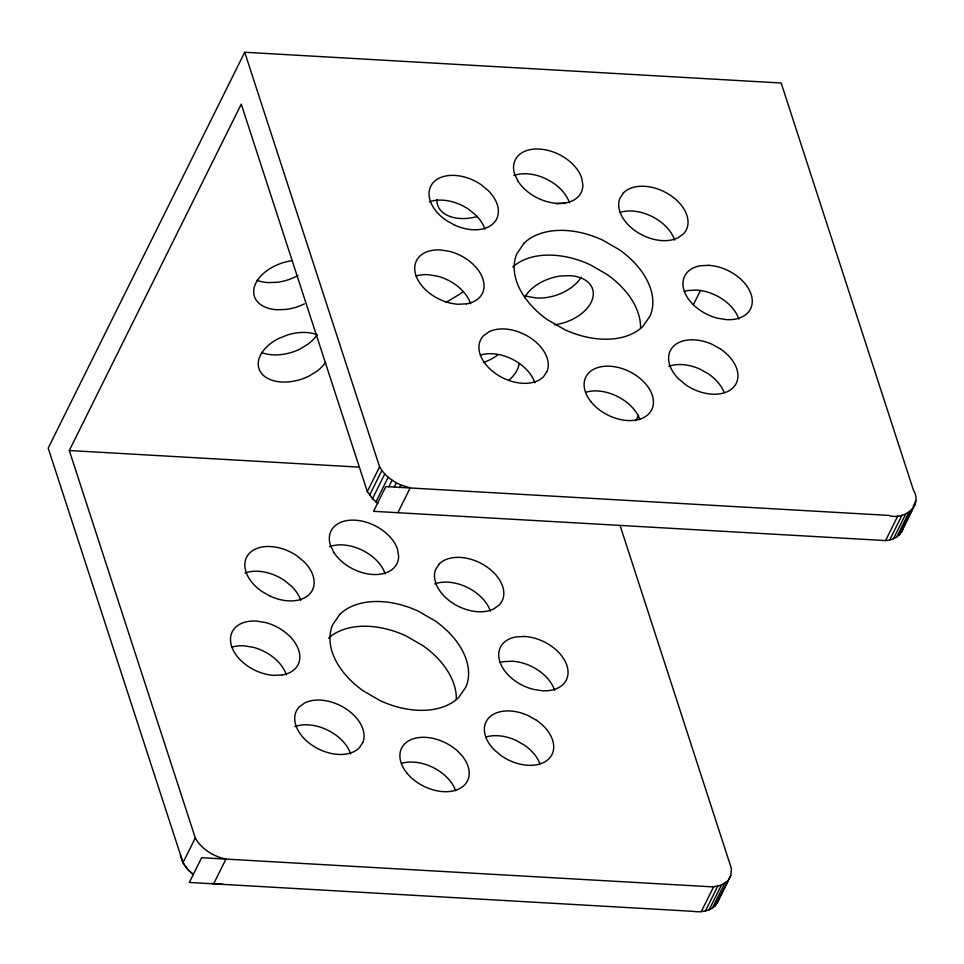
<?xml version="1.0" encoding="UTF-8"?>
<svg xmlns="http://www.w3.org/2000/svg" width="964" height="964" viewBox="0 0 964 964"><rect width="100%" height="100%" fill="white"/><g stroke="black" fill="none" stroke-linecap="round" stroke-linejoin="round"><path stroke-width="1.45" d="M903.292 526.947C902.184 535.406 893.399 540.129 885.555 540.587L373.55 511.318L385.841 486.579L888.748 515.415C903.774 520.476 923.126 506.052 913.45 490.194L781.153 83L244.711 52.249L48.2 448.115L183.015 862.696L188.185 869.865L193.559 874.649M727.35 881.12L721.421 885.048L713.565 886.916L201.609 857.707L189.318 882.446L692.236 911.281C700.093 912.474 709.082 911.643 715.071 905.859L730.796 875.481L731.435 868.672L620.117 525.585M715.071 905.859L718.517 900.231M211.598 883.301A32.511 21.461 26.4 0 0 213.695 883.747L225.974 859.008A32.511 21.461 26.4 0 1 195.294 837.945L69.3 450.513L241.253 104.136L367.308 491.556L372.49 498.701L377.852 503.461M192.86 874.191A32.511 21.461 26.4 0 1 183.015 862.696L195.294 837.945M367.308 491.556L379.587 466.805L244.711 52.249M369.598 495.195L381.877 470.456L379.587 466.805M372.49 498.701L384.769 473.951L381.877 470.456M375.912 501.979L388.191 477.228L384.769 473.951M388.841 486.724L392.071 480.205L388.191 477.228M394.384 486.724L396.325 482.807L392.071 480.205M399.542 487.591L400.831 484.988L410.218 487.832L397.939 512.583M635.854 420.629L638.529 415.231M693.393 304.72L700.081 291.236M701.286 911.655L713.565 886.916M885.555 540.587L897.846 515.848M705.407 911.004L717.698 886.265M889.712 539.936L901.991 515.198M709.143 909.799L721.421 885.048M893.459 538.743L905.738 514.005M712.384 908.064L724.663 883.325M896.713 537.02L908.992 512.282M913.209 506.305L915.8 501.099M899.412 534.815L911.691 510.064M717.132 903.232L730.796 875.481M901.473 532.164L915.137 504.413M445.922 302.455L459.683 294.213A73.553 46.393 -18 0 0 463.202 291.514M222.853 884.362L213.695 883.747M69.3 450.513L359.307 467.142M396.325 482.807L400.831 484.988M183.015 862.696L180.497 855.297M231.89 647.157A36.777 24.281 26.4 0 1 244.049 645.82L253.026 647.242A36.777 24.281 26.4 0 1 286.392 674.896M512.776 267.028A73.553 48.574 26.4 0 1 590.414 264.871L607.007 274.451A73.553 48.574 26.4 0 1 640.542 328.025M245.037 573.026A36.777 24.281 26.4 0 1 284.669 580.605L291.827 586.534A36.777 24.281 26.4 0 1 300.732 600.367M513.764 175.532A36.777 24.281 26.4 0 1 569.459 202.874M620.117 212.381A36.777 24.281 26.4 0 1 674.619 240.108M684.344 291.405A36.777 24.281 26.4 0 1 688.127 290.501L696.502 290.08A36.777 24.281 26.4 0 1 738.846 319.144M668.823 366.332A36.777 24.281 26.4 0 1 700.117 369.2L708.456 373.912A36.777 24.281 26.4 0 1 724.109 392.493M585.714 392.24A36.777 24.281 26.4 0 1 639.843 419.521M480.349 355.065A36.777 24.281 26.4 0 1 534.851 382.792M416.123 276.029A36.777 24.281 26.4 0 1 428.281 274.692L437.258 276.126A36.777 24.281 26.4 0 1 470.625 303.768M429.269 201.898A36.777 24.281 26.4 0 1 468.902 209.477L476.059 215.406A36.777 24.281 26.4 0 1 484.964 229.239M304.407 303.865A36.777 23.196 -18 0 1 286.2 309.408L277.102 309.757A36.777 23.196 -18 0 1 254.544 286.344A36.777 23.196 -18 0 1 292.574 260.617M477.445 216.514A36.777 23.196 -18 0 1 436.945 199.548M556.252 203.766A36.777 23.196 -18 0 1 565.35 203.416M554.421 324.796A36.777 23.196 -18 0 0 592.45 299.069A36.777 23.196 -18 0 0 569.893 275.656L560.795 275.993A36.777 23.196 -18 0 0 524.645 297.406M519.15 363.573A36.777 23.196 -18 0 1 508.775 380.322M325.567 362.38A36.777 23.196 -18 0 1 316.819 371.285L308.95 376.105A36.777 23.196 -18 0 1 261.533 373.381A36.777 23.196 -18 0 1 278.909 338.388L287.802 334.857A36.777 23.196 -18 0 1 317.409 334.833M297.96 275.475A36.777 23.196 -18 0 1 277.379 282.271L268.281 282.609A36.777 23.196 -18 0 1 257.087 280.283M328.543 638.156A73.553 48.574 26.4 0 1 406.181 635.999L422.774 645.579A73.553 48.574 26.4 0 1 456.309 699.153M581.123 277.319A36.777 23.196 -18 0 1 536.502 297.997L528.248 296.647A36.777 23.196 -18 0 1 525.308 295.659M434.692 583.907A36.777 24.281 26.4 0 1 490.387 611.236M316.746 335.243A36.777 23.196 -18 0 1 307.998 344.136L300.129 348.956A36.777 23.196 -18 0 1 261.63 352.511M329.531 546.66A36.777 24.281 26.4 0 1 385.226 574.002M497.665 355.017A36.777 23.196 -18 0 1 483.494 362.5M500.111 662.533A36.777 24.281 26.4 0 1 503.895 661.629L512.27 661.208A36.777 24.281 26.4 0 1 554.613 690.272M485.784 737.062A36.777 24.281 26.4 0 1 515.885 740.328L524.223 745.039A36.777 24.281 26.4 0 1 539.876 763.621M401.482 763.368A36.777 24.281 26.4 0 1 455.611 790.649M294.924 726.591A36.777 24.281 26.4 0 1 350.631 753.92M623.431 192.896L619.936 198.21A36.777 24.281 26.4 0 0 635.903 231.288A36.777 24.281 26.4 0 0 677.776 237.915L683.319 233.999A36.777 24.281 26.4 0 0 670.848 195.608A36.777 24.281 26.4 0 0 623.431 192.896M547.058 371.369L543.551 376.683A36.777 24.281 26.4 0 1 496.147 373.972A36.777 24.281 26.4 0 1 483.663 335.58L489.206 331.664A36.777 24.281 26.4 0 1 531.08 338.304A36.777 24.281 26.4 0 1 547.058 371.369M439.198 564.024L435.704 569.338A36.777 24.281 26.4 0 0 451.67 602.416A36.777 24.281 26.4 0 0 493.544 609.043L499.087 605.127A36.777 24.281 26.4 0 0 486.615 566.736A36.777 24.281 26.4 0 0 439.198 564.024M362.826 742.497L359.319 747.811A36.777 24.281 26.4 0 1 311.914 745.1A36.777 24.281 26.4 0 1 299.43 706.708L304.973 702.792A36.777 24.281 26.4 0 1 346.847 709.42A36.777 24.281 26.4 0 1 362.826 742.497M524.115 243.181L516.873 253.677A73.553 48.574 26.4 0 0 547.709 319.879L564.289 329.447A73.553 48.574 26.4 0 0 642.88 326.398L650.122 315.903A73.553 48.574 26.4 0 0 619.286 249.712L602.693 240.132A73.553 48.574 26.4 0 0 524.115 243.181M339.882 614.309L332.64 624.805A73.553 48.574 26.4 0 0 363.476 690.995L380.057 700.575A73.553 48.574 26.4 0 0 458.647 697.526L465.889 687.031A73.553 48.574 26.4 0 0 435.053 620.84L418.46 611.26A73.553 48.574 26.4 0 0 339.882 614.309M708.781 265.341L700.406 265.763A36.777 24.281 26.4 0 0 684.079 290.562A36.777 24.281 26.4 0 0 717.445 318.204L726.422 319.626A36.777 24.281 26.4 0 0 751.137 294.406A36.777 24.281 26.4 0 0 708.781 265.341M466.588 303.817L458.201 304.25A36.777 24.281 26.4 0 1 415.858 275.174A36.777 24.281 26.4 0 1 440.56 249.953L449.537 251.375A36.777 24.281 26.4 0 1 482.916 279.03A36.777 24.281 26.4 0 1 466.588 303.817M524.549 636.457L516.174 636.891A36.777 24.281 26.4 0 0 499.846 661.69A36.777 24.281 26.4 0 0 533.212 689.332L542.19 690.754A36.777 24.281 26.4 0 0 566.904 665.534A36.777 24.281 26.4 0 0 524.549 636.457M282.356 674.945L273.969 675.378A36.777 24.281 26.4 0 1 231.625 646.302A36.777 24.281 26.4 0 1 256.328 621.081L265.317 622.503A36.777 24.281 26.4 0 1 298.683 650.146A36.777 24.281 26.4 0 1 282.356 674.945M720.747 349.173L712.396 344.461A36.777 24.281 26.4 0 0 673.33 346.45A36.777 24.281 26.4 0 0 678.644 378.912L685.802 384.841A36.777 24.281 26.4 0 0 733.218 387.564A36.777 24.281 26.4 0 0 720.747 349.173M454.598 225.118L446.248 220.407A36.777 24.281 26.4 0 1 433.776 182.015A36.777 24.281 26.4 0 1 481.193 184.739L488.338 190.667A36.777 24.281 26.4 0 1 493.664 223.13A36.777 24.281 26.4 0 1 454.598 225.118M536.514 720.301L528.164 715.589A36.777 24.281 26.4 0 0 489.097 717.577A36.777 24.281 26.4 0 0 494.412 750.04L501.569 755.969A36.777 24.281 26.4 0 0 548.986 758.692A36.777 24.281 26.4 0 0 536.514 720.301M270.366 596.246L262.015 591.534A36.777 24.281 26.4 0 1 249.543 553.143A36.777 24.281 26.4 0 1 296.96 555.867L304.106 561.795A36.777 24.281 26.4 0 1 309.432 594.258A36.777 24.281 26.4 0 1 270.366 596.246M518.114 181.377L514.692 174.291A36.777 24.281 26.4 0 1 539.394 149.059A36.777 24.281 26.4 0 1 581.738 178.135L582.883 185.088A36.777 24.281 26.4 0 1 557.035 203.356A36.777 24.281 26.4 0 1 518.114 181.377M333.881 552.505L330.459 545.407A36.777 24.281 26.4 0 1 355.162 520.186A36.777 24.281 26.4 0 1 397.505 549.251L398.65 556.216A36.777 24.281 26.4 0 1 372.803 574.484A36.777 24.281 26.4 0 1 333.881 552.505M406.796 772.923A36.777 24.281 26.4 0 0 466.407 782.696A36.777 24.281 26.4 0 0 430.426 737.882A36.777 24.281 26.4 0 0 406.796 772.923M591.016 401.795A36.777 24.281 26.4 0 0 650.64 411.568A36.777 24.281 26.4 0 0 614.658 366.754A36.777 24.281 26.4 0 0 591.016 401.795"/></g></svg>
